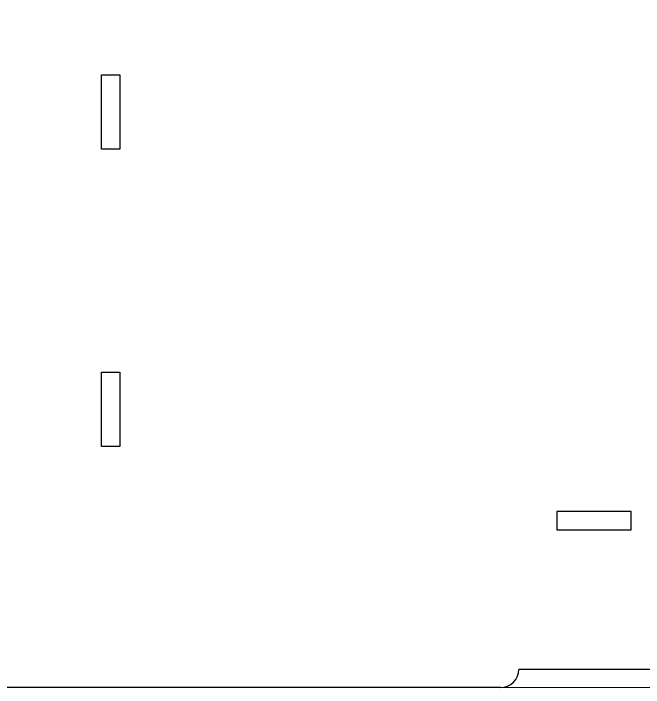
# Model space of a CAD drawing. Header units: millimetres. Extents: x -3928 to -434, y -548 to 1409.
# Drawn here: x -3064.5 to -2890.9, y 422.4 to 608.3 of the extents above; entities that cross this region are included whole.
import ezdxf

# ---------------------------------------------------------------- set-up
doc = ezdxf.new("R2010")
doc.units = ezdxf.units.MM
doc.header["$MEASUREMENT"] = 0
doc.layers.add('layer 1', color=7, linetype='Continuous')

msp = doc.modelspace()

# ---------------------------------------------------------------- linework, layer by layer
at = {"layer": 'layer 1', "color": 250, "lineweight": 9}
msp.add_lwpolyline([(-3928.424, 422.392), (-2728.424, 422.392), (-2728.424, 1322.392), (-3928.424, 1322.392), (-3928.424, 422.392)], close=True, dxfattribs=at)
at = {"layer": 'layer 1', "color": 1, "lineweight": 25}
for points in [[(-3040.2173, 570.8921), (-3040.2173, 570.8921), (-3040.2173, 591.392), (-3040.2173, 591.392)], [(-3040.2173, 591.392), (-3040.2173, 591.392), (-3035.2175, 591.392), (-3035.2175, 591.392)], [(-3035.2175, 591.392), (-3035.2175, 591.392), (-3035.2175, 570.8921), (-3035.2175, 570.8921)], [(-3035.2175, 570.8921), (-3035.2175, 570.8921), (-3040.2173, 570.8921), (-3040.2173, 570.8921)], [(-3040.2173, 488.8921), (-3040.2173, 488.8921), (-3040.2173, 509.392), (-3040.2173, 509.392)], [(-3040.2173, 509.392), (-3040.2173, 509.392), (-3035.2175, 509.392), (-3035.2175, 509.392)], [(-3035.2175, 509.392), (-3035.2175, 509.392), (-3035.2175, 488.8921), (-3035.2175, 488.8921)], [(-3035.2175, 488.8921), (-3035.2175, 488.8921), (-3040.2173, 488.8921), (-3040.2173, 488.8921)], [(-2914.7174, 470.8919), (-2914.7174, 470.8919), (-2914.7174, 465.892), (-2914.7174, 465.892)], [(-2894.2175, 470.8919), (-2894.2175, 470.8919), (-2914.7174, 470.8919), (-2914.7174, 470.8919)], [(-2894.2175, 465.892), (-2894.2175, 465.892), (-2894.2175, 470.8919), (-2894.2175, 470.8919)], [(-2914.7174, 465.892), (-2914.7174, 465.892), (-2894.2175, 465.892), (-2894.2175, 465.892)], [(-2842.7176, 427.392), (-2842.7176, 427.392), (-2925.2175, 427.392), (-2925.2175, 427.392)], [(-2930.2174, 422.392), (-2930.2174, 422.392), (-3145.2174, 422.392), (-3145.2174, 422.392)]]:
    msp.add_open_spline(points, degree=3, dxfattribs=at)
msp.add_open_spline([(-2930.2174, 422.392), (-2930.2174, 422.392), (-2929.242, 422.488), (-2929.242, 422.488), (-2929.242, 422.488), (-2929.242, 422.488), (-2928.304, 422.7727), (-2928.304, 422.7727), (-2928.304, 422.7727), (-2928.304, 422.7727), (-2927.4397, 423.2348), (-2927.4397, 423.2348), (-2927.4397, 423.2348), (-2927.4397, 423.2348), (-2926.6819, 423.8564), (-2926.6819, 423.8564), (-2926.6819, 423.8564), (-2926.6819, 423.8564), (-2926.0603, 424.6142), (-2926.0603, 424.6142), (-2926.0603, 424.6142), (-2926.0603, 424.6142), (-2925.5982, 425.4785), (-2925.5982, 425.4785), (-2925.5982, 425.4785), (-2925.5982, 425.4785), (-2925.3135, 426.4165), (-2925.3135, 426.4165), (-2925.3135, 426.4165), (-2925.3135, 426.4165), (-2925.2175, 427.392), (-2925.2175, 427.392)], degree=3, knots=[0, 0, 0, 0, 0.11111111, 0.11111111, 0.11111111, 0.11111111, 0.22222222, 0.22222222, 0.22222222, 0.22222222, 0.33333333, 0.33333333, 0.33333333, 0.33333333, 0.44444444, 0.44444444, 0.44444444, 0.44444444, 0.55555556, 0.55555556, 0.55555556, 0.55555556, 0.66666667, 0.66666667, 0.66666667, 0.66666667, 0.77777778, 0.77777778, 0.77777778, 0.77777778, 1, 1, 1, 1], dxfattribs=at)

doc.saveas('drawing.dxf')
